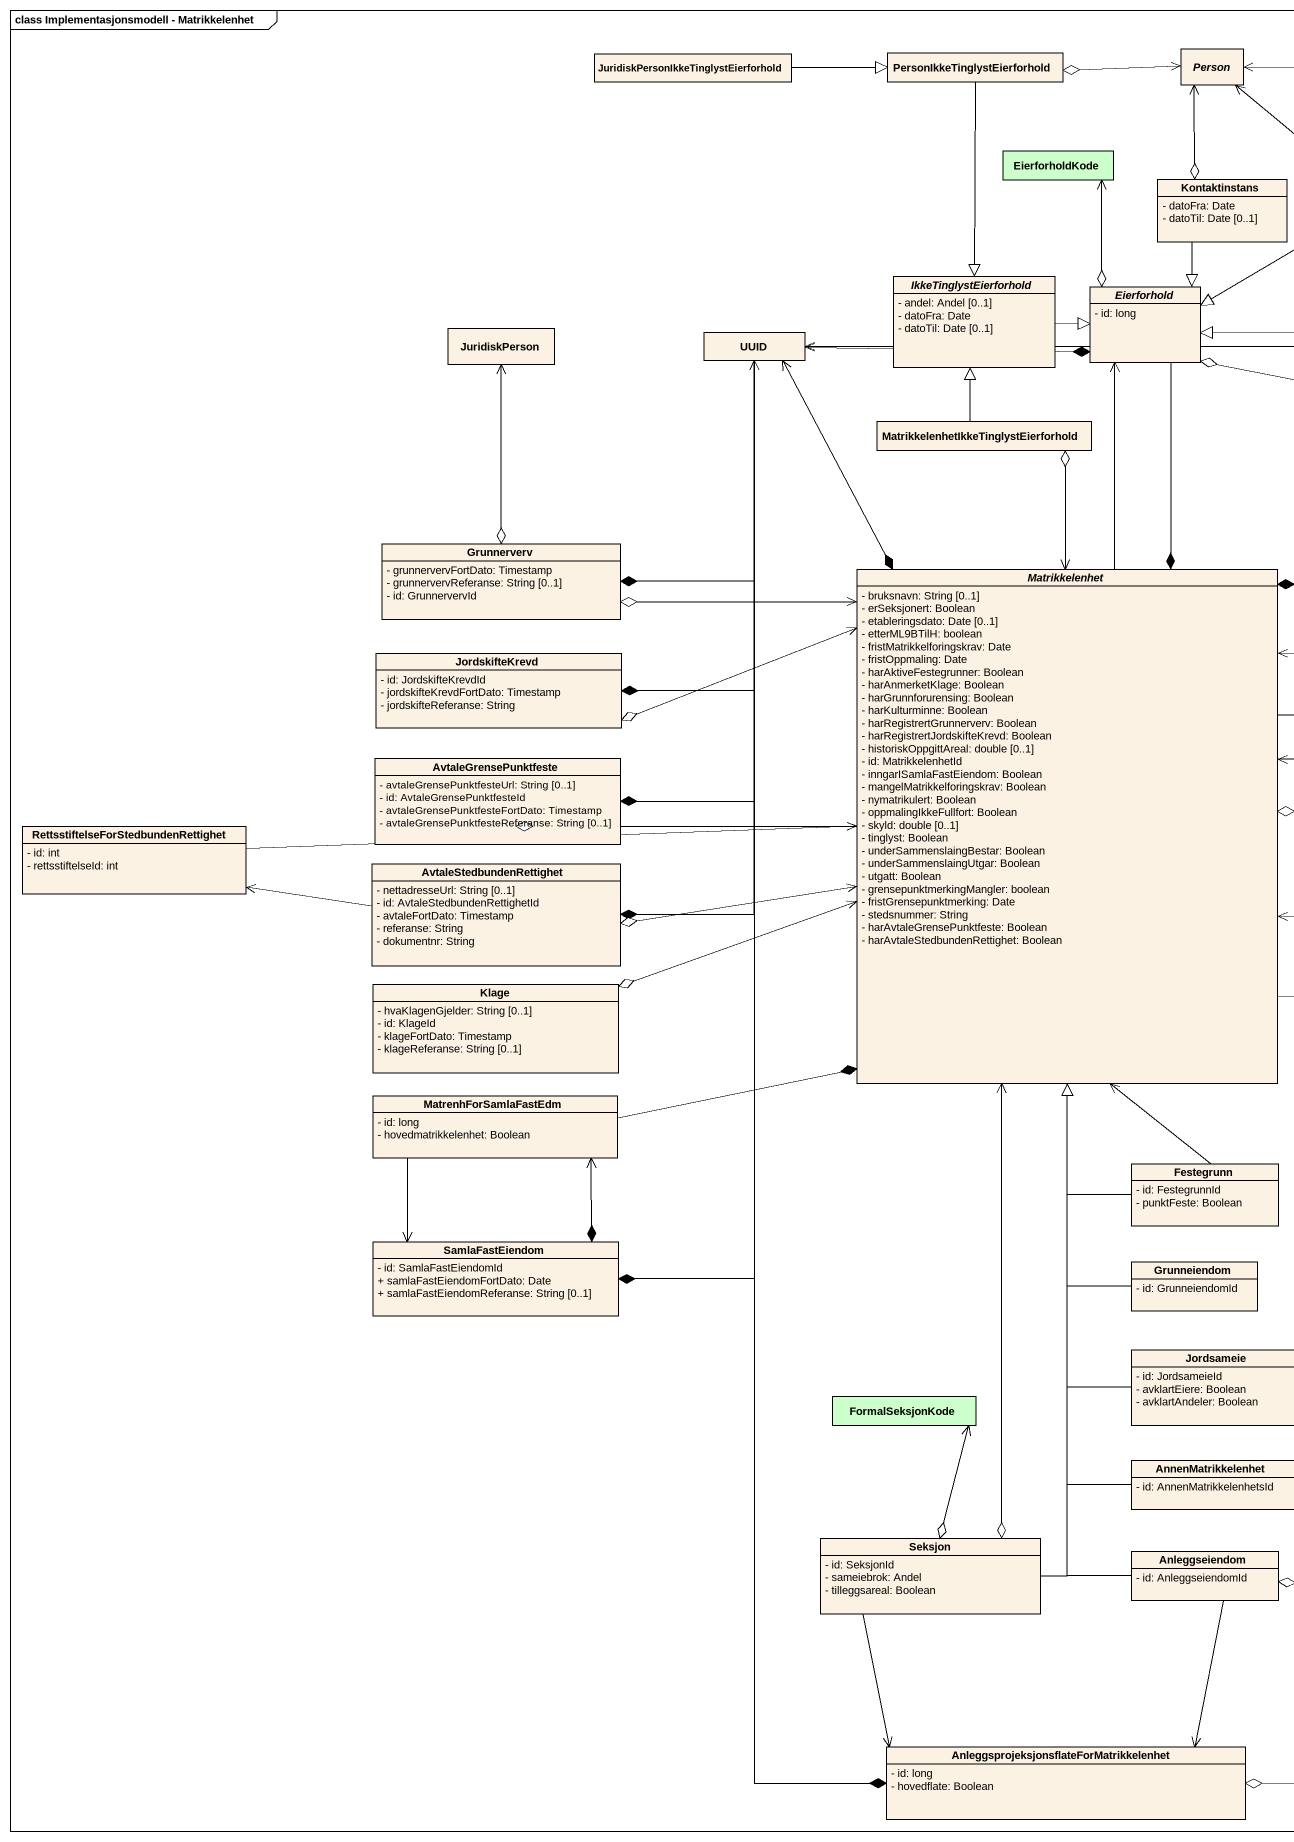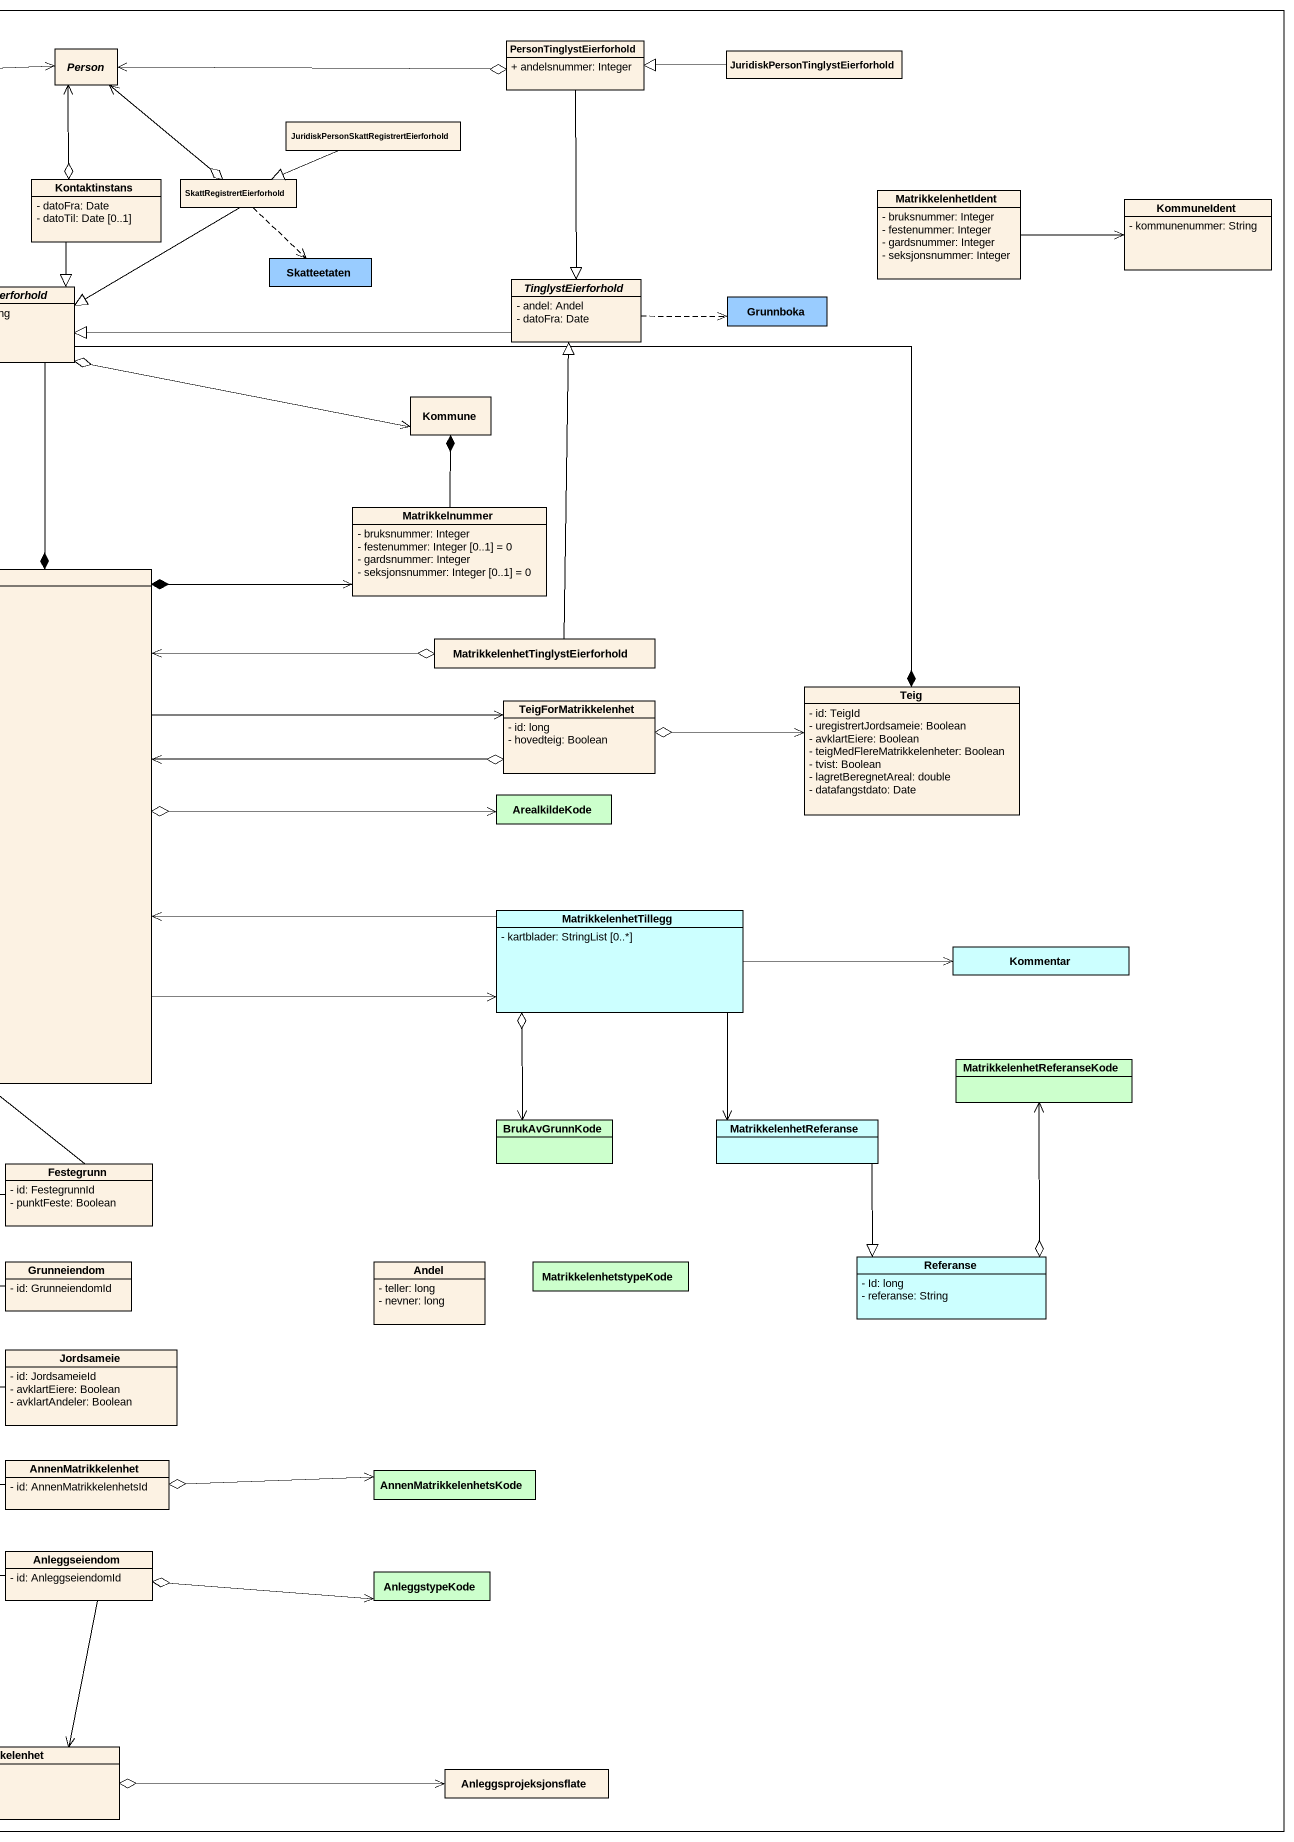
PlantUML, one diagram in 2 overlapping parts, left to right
@startuml
mainframe class Implementasjonsmodell - Matrikkelenhet
hide circle
hide empty members
skinparam classAttributeIconSize 0
abstract class "Person" as Person_
class PersonTinglystEierforhold {
  + andelsnummer: Integer
}
class "JuridiskPersonIkkeTinglystEierforhold" as JuridiskPersonIkkeTinglystEi
class "PersonIkkeTinglystEierforhold" as PersonIkkeTinglystEierforhol
class "JuridiskPersonTinglystEierforhold" as JuridiskPersonTinglystEierfo
class "JuridiskPersonSkattRegistrertEierforhold" as JuridiskPersonSkattRegistrer
class EierforholdKode #CCFFCC
class Kontaktinstans {
  - datoFra: Date
  - datoTil: Date [0..1]
}
class SkattRegistrertEierforhold
class MatrikkelenhetIdent {
  - bruksnummer: Integer
  - festenummer: Integer
  - gardsnummer: Integer
  - seksjonsnummer: Integer
}
class KommuneIdent {
  - kommunenummer: String
}
abstract class IkkeTinglystEierforhold {
  - andel: Andel [0..1]
  - datoFra: Date
  - datoTil: Date [0..1]
}
class Skatteetaten #99CCFF
abstract class Eierforhold {
  - id: long
}
abstract class TinglystEierforhold {
  - andel: Andel
  - datoFra: Date
}
class Grunnboka #99CCFF
class JuridiskPerson
class UUID
class Kommune
class "MatrikkelenhetIkkeTinglystEierforhold" as MatrikkelenhetIkkeTinglystEi
class Grunnerverv {
  - grunnervervFortDato: Timestamp
  - grunnervervReferanse: String [0..1]
  - id: GrunnervervId
}
class Matrikkelnummer {
  - bruksnummer: Integer
  - festenummer: Integer [0..1] = 0
  - gardsnummer: Integer
  - seksjonsnummer: Integer [0..1] = 0
}
abstract class Matrikkelenhet {
  - bruksnavn: String [0..1]
  - erSeksjonert: Boolean
  - etableringsdato: Date [0..1]
  - etterML9BTilH: boolean
  - fristMatrikkelforingskrav: Date
  - fristOppmaling: Date
  - harAktiveFestegrunner: Boolean
  - harAnmerketKlage: Boolean
  - harGrunnforurensing: Boolean
  - harKulturminne: Boolean
  - harRegistrertGrunnerverv: Boolean
  - harRegistrertJordskifteKrevd: Boolean
  - historiskOppgittAreal: double [0..1]
  - id: MatrikkelenhetId
  - inngarISamlaFastEiendom: Boolean
  - mangelMatrikkelforingskrav: Boolean
  - nymatrikulert: Boolean
  - oppmalingIkkeFullfort: Boolean
  - skyld: double [0..1]
  - tinglyst: Boolean
  - underSammenslaingBestar: Boolean
  - underSammenslaingUtgar: Boolean
  - utgatt: Boolean
  - grensepunktmerkingMangler: boolean
  - fristGrensepunktmerking: Date
  - stedsnummer: String
  - harAvtaleGrensePunktfeste: Boolean
  - harAvtaleStedbundenRettighet: Boolean
}
class "MatrikkelenhetTinglystEierforhold" as MatrikkelenhetTinglystEierfo
class JordskifteKrevd {
  - id: JordskifteKrevdId
  - jordskifteKrevdFortDato: Timestamp
  - jordskifteReferanse: String
}
class Teig {
  - id: TeigId
  - uregistrertJordsameie: Boolean
  - avklartEiere: Boolean
  - teigMedFlereMatrikkelenheter: Boolean
  - tvist: Boolean
  - lagretBeregnetAreal: double
  - datafangstdato: Date
}
class TeigForMatrikkelenhet {
  - id: long
  - hovedteig: Boolean
}
class AvtaleGrensePunktfeste {
  - avtaleGrensePunktfesteUrl: String [0..1]
  - id: AvtaleGrensePunktfesteId
  - avtaleGrensePunktfesteFortDato: Timestamp
  - avtaleGrensePunktfesteReferanse: String [0..1]
}
class ArealkildeKode #CCFFCC
class "RettsstiftelseForStedbundenRettighet" as RettsstiftelseForStedbundenR {
  - id: int
  - rettsstiftelseId: int
}
class AvtaleStedbundenRettighet {
  - nettadresseUrl: String [0..1]
  - id: AvtaleStedbundenRettighetId
  - avtaleFortDato: Timestamp
  - referanse: String
  - dokumentnr: String
}
class MatrikkelenhetTillegg #CCFFFF {
  - kartblader: StringList [0..*]
}
class Kommentar #CCFFFF
class Klage {
  - hvaKlagenGjelder: String [0..1]
  - id: KlageId
  - klageFortDato: Timestamp
  - klageReferanse: String [0..1]
}
class MatrenhForSamlaFastEdm {
  - id: long
  - hovedmatrikkelenhet: Boolean
}
class MatrikkelenhetReferanseKode #CCFFCC
class BrukAvGrunnKode #CCFFCC
class MatrikkelenhetReferanse #CCFFFF
class Festegrunn {
  - id: FestegrunnId
  - punktFeste: Boolean
}
class SamlaFastEiendom {
  - id: SamlaFastEiendomId
  + samlaFastEiendomFortDato: Date
  + samlaFastEiendomReferanse: String [0..1]
}
class Grunneiendom {
  - id: GrunneiendomId
}
class Andel {
  - teller: long
  - nevner: long
}
class MatrikkelenhetstypeKode #CCFFCC
class Referanse #CCFFFF {
  - Id: long
  - referanse: String
}
class Jordsameie {
  - id: JordsameieId
  - avklartEiere: Boolean
  - avklartAndeler: Boolean
}
class FormalSeksjonKode #CCFFCC
class AnnenMatrikkelenhet {
  - id: AnnenMatrikkelenhetsId
}
class AnnenMatrikkelenhetsKode #CCFFCC
class Seksjon {
  - id: SeksjonId
  - sameiebrok: Andel
  - tilleggsareal: Boolean
}
class Anleggseiendom {
  - id: AnleggseiendomId
}
class AnleggstypeKode #CCFFCC
class "AnleggsprojeksjonsflateForMatrikkelenhet" as AnleggsprojeksjonsflateForMa {
  - id: long
  - hovedflate: Boolean
}
class Anleggsprojeksjonsflate
PersonTinglystEierforhold o-left-> Person_
PersonTinglystEierforhold --|> TinglystEierforhold
JuridiskPersonIkkeTinglystEi -right-|> PersonIkkeTinglystEierforhol
PersonIkkeTinglystEierforhol o-right-> Person_
PersonIkkeTinglystEierforhol --|> IkkeTinglystEierforhold
JuridiskPersonTinglystEierfo -left-|> PersonTinglystEierforhold
JuridiskPersonSkattRegistrer -left-|> SkattRegistrertEierforhold
Kontaktinstans o-up-> Person_
Kontaktinstans --|> Eierforhold
SkattRegistrertEierforhold o-up-> Person_
SkattRegistrertEierforhold ..> Skatteetaten
SkattRegistrertEierforhold -left-|> Eierforhold
MatrikkelenhetIdent -right-> KommuneIdent
IkkeTinglystEierforhold -right-|> Eierforhold
Eierforhold o-up-> EierforholdKode
Eierforhold o-right-> Kommune
Eierforhold --* Matrikkelenhet
TinglystEierforhold -left-|> Eierforhold
TinglystEierforhold .right.> Grunnboka
UUID <-right-* Eierforhold
UUID <--* Grunnerverv
UUID <--* Matrikkelenhet
UUID <--* JordskifteKrevd
UUID <-right-* Teig
UUID <--* SamlaFastEiendom
UUID <--* AnleggsprojeksjonsflateForMa
MatrikkelenhetIkkeTinglystEi -up-|> IkkeTinglystEierforhold
MatrikkelenhetIkkeTinglystEi o--> Matrikkelenhet
Grunnerverv o-up-> JuridiskPerson
Grunnerverv o-right-> Matrikkelenhet
Matrikkelnummer -up-* Kommune
Matrikkelenhet -up-> Eierforhold
Matrikkelenhet *-right-> Matrikkelnummer
Matrikkelenhet -right-> TeigForMatrikkelenhet
Matrikkelenhet o-right-> ArealkildeKode
Matrikkelenhet -right-> MatrikkelenhetTillegg
MatrikkelenhetTinglystEierfo -up-|> TinglystEierforhold
MatrikkelenhetTinglystEierfo o-left-> Matrikkelenhet
JordskifteKrevd o-right-> Matrikkelenhet
TeigForMatrikkelenhet o-left-> Matrikkelenhet
TeigForMatrikkelenhet o-right-> Teig
AvtaleGrensePunktfeste *-up-> UUID
AvtaleGrensePunktfeste o-right-> Matrikkelenhet
RettsstiftelseForStedbundenR -right-> Matrikkelenhet
AvtaleStedbundenRettighet *-up-> UUID
AvtaleStedbundenRettighet o-right-> Matrikkelenhet
AvtaleStedbundenRettighet -left-> RettsstiftelseForStedbundenR
MatrikkelenhetTillegg -left-> Matrikkelenhet
MatrikkelenhetTillegg -right-> Kommentar
MatrikkelenhetTillegg o--> BrukAvGrunnKode
MatrikkelenhetTillegg --> MatrikkelenhetReferanse
Klage o-right-> Matrikkelenhet
MatrenhForSamlaFastEdm -right-* Matrikkelenhet
MatrenhForSamlaFastEdm --> SamlaFastEiendom
MatrikkelenhetReferanse --|> Referanse
Festegrunn -up-> Matrikkelenhet
Festegrunn -up-|> Matrikkelenhet
SamlaFastEiendom *-up-> MatrenhForSamlaFastEdm
Grunneiendom -up-|> Matrikkelenhet
Referanse o-up-> MatrikkelenhetReferanseKode
Jordsameie -up-|> Matrikkelenhet
AnnenMatrikkelenhet -up-|> Matrikkelenhet
AnnenMatrikkelenhet o-right-> AnnenMatrikkelenhetsKode
Seksjon -up-|> Matrikkelenhet
Seksjon o-up-> Matrikkelenhet
Seksjon o-up-> FormalSeksjonKode
Seksjon --> AnleggsprojeksjonsflateForMa
Anleggseiendom -up-|> Matrikkelenhet
Anleggseiendom o-right-> AnleggstypeKode
Anleggseiendom --> AnleggsprojeksjonsflateForMa
AnleggsprojeksjonsflateForMa o-right-> Anleggsprojeksjonsflate
@enduml
